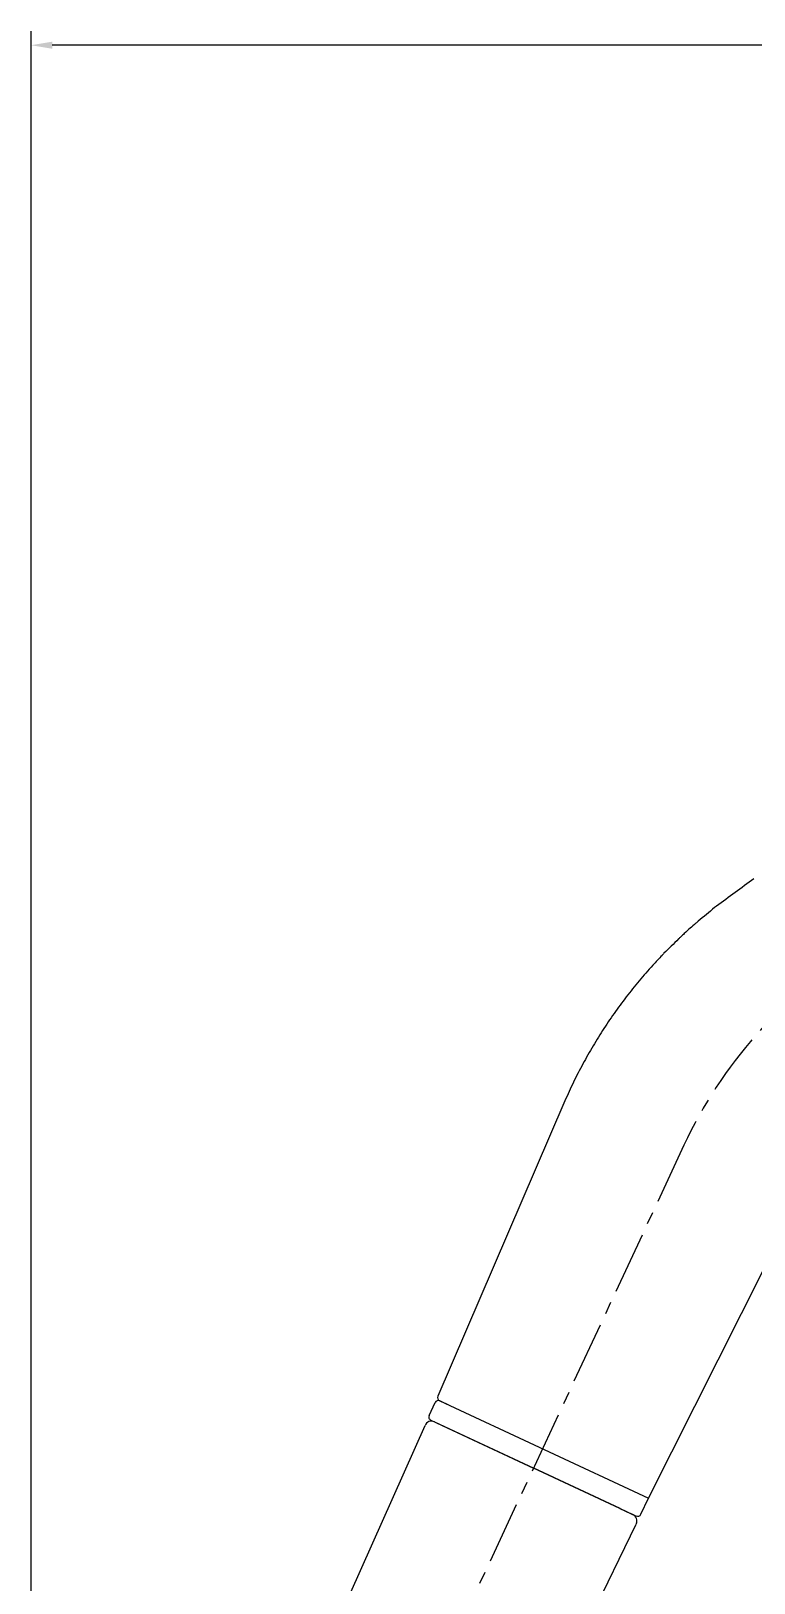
# Model space of a CAD drawing. Extents: x 0 to 841, y 0 to 594.
# Drawn here: x 124.9 to 226.9, y 222.4 to 441.4 of the extents above; entities that cross this region are included whole.
import ezdxf

# ---------------------------------------------------------------- set-up
doc = ezdxf.new("R2010")
doc.units = 0
doc.header["$LTSCALE"] = 7
doc.header["$MEASUREMENT"] = 0
doc.linetypes.add('CENTER', pattern=[2, 1.25, -0.25, 0.25, -0.25])
for name, color, linetype in [('CL', 1, 'CENTER'), ('D', 2, 'CONTINUOUS'), ('DWG', 7, 'CONTINUOUS')]:
    doc.layers.add(name, color=color, linetype=linetype)

msp = doc.modelspace()

# ---------------------------------------------------------------- linework, layer by layer
at = {"layer": 'CL'}
msp.add_line((217.05, 284.16), (136.85, 112.19), dxfattribs=at)
msp.add_arc((275.96, 256.69), 65, 90, 155, dxfattribs=at)
at = {"layer": 'D', "ltscale": 0.6}
for p, q in [((124.86, 110.46), (124.86, 441.37)), ((439.52, 439.37), (127.86, 439.37))]:
    msp.add_line(p, q, dxfattribs=at)
msp.add_solid([(127.86, 439.87), (127.86, 438.87), (124.86, 439.37)], dxfattribs=at)
at = {"layer": 'DWG'}
for p, q in [((212.64, 309.55), (212.64, 309.55)), ((200.09, 290.08), (182.31, 248.75)), ((212.03, 234.36), (232.73, 275.48)), ((181.06, 246.04), (181.91, 247.85)), ((183.93, 247.46), (182.56, 248.1)), ((182.57, 248.1), (212.03, 234.36)), ((181.3, 245.38), (183.6, 244.31)), ((129.64, 130.42), (180.49, 244.63)), ((181.83, 245.13), (195.83, 238.6)), ((183.6, 244.31), (195.81, 238.61)), ((208.01, 232.92), (195.81, 238.61)), ((208.04, 232.91), (195.83, 238.6)), ((210.97, 232.09), (212.03, 234.36)), ((208.01, 232.92), (210.31, 231.85)), ((208.04, 232.91), (209.85, 232.06)), ((166.03, 139.92), (210.32, 230.72))]:
    msp.add_line(p, q, dxfattribs=at)
for centre, radius, start, end in [((182.36, 247.64), 0.5, 65, 155), ((182.77, 248.55), 0.5, 156.7184, 245), ((181.52, 245.83), 0.5, 155, 245), ((181.4, 244.23), 1, 65.0003, 156.0003), ((209.42, 231.16), 1, 334.0003, 65.0003), ((210.52, 232.31), 0.5, 245, 335)]:
    msp.add_arc(centre, radius, start, end, dxfattribs=at)
for points in [[(226.92, 321.76), (221.64, 317.89)], [(221.38, 317.69), (219.06, 315.77)], [(221.64, 317.89), (221.38, 317.69)], [(218.74, 315.49), (217.09, 314.03), (216.59, 313.56)], [(219.06, 315.77), (218.74, 315.49)], [(216.29, 313.27), (214.23, 311.24)], [(216.59, 313.56), (216.29, 313.27)], [(213.95, 310.95), (212.66, 309.57)], [(214.23, 311.24), (213.95, 310.95)], [(212.64, 309.55), (210.73, 307.36), (208.91, 305.09), (207.18, 302.75), (205.56, 300.34), (204.03, 297.86), (202.61, 295.32), (201.3, 292.73), (200.09, 290.08)], [(212.66, 309.57), (212.64, 309.55)]]:
    msp.add_spline(points, degree=3, dxfattribs=at)

doc.saveas('drawing.dxf')
